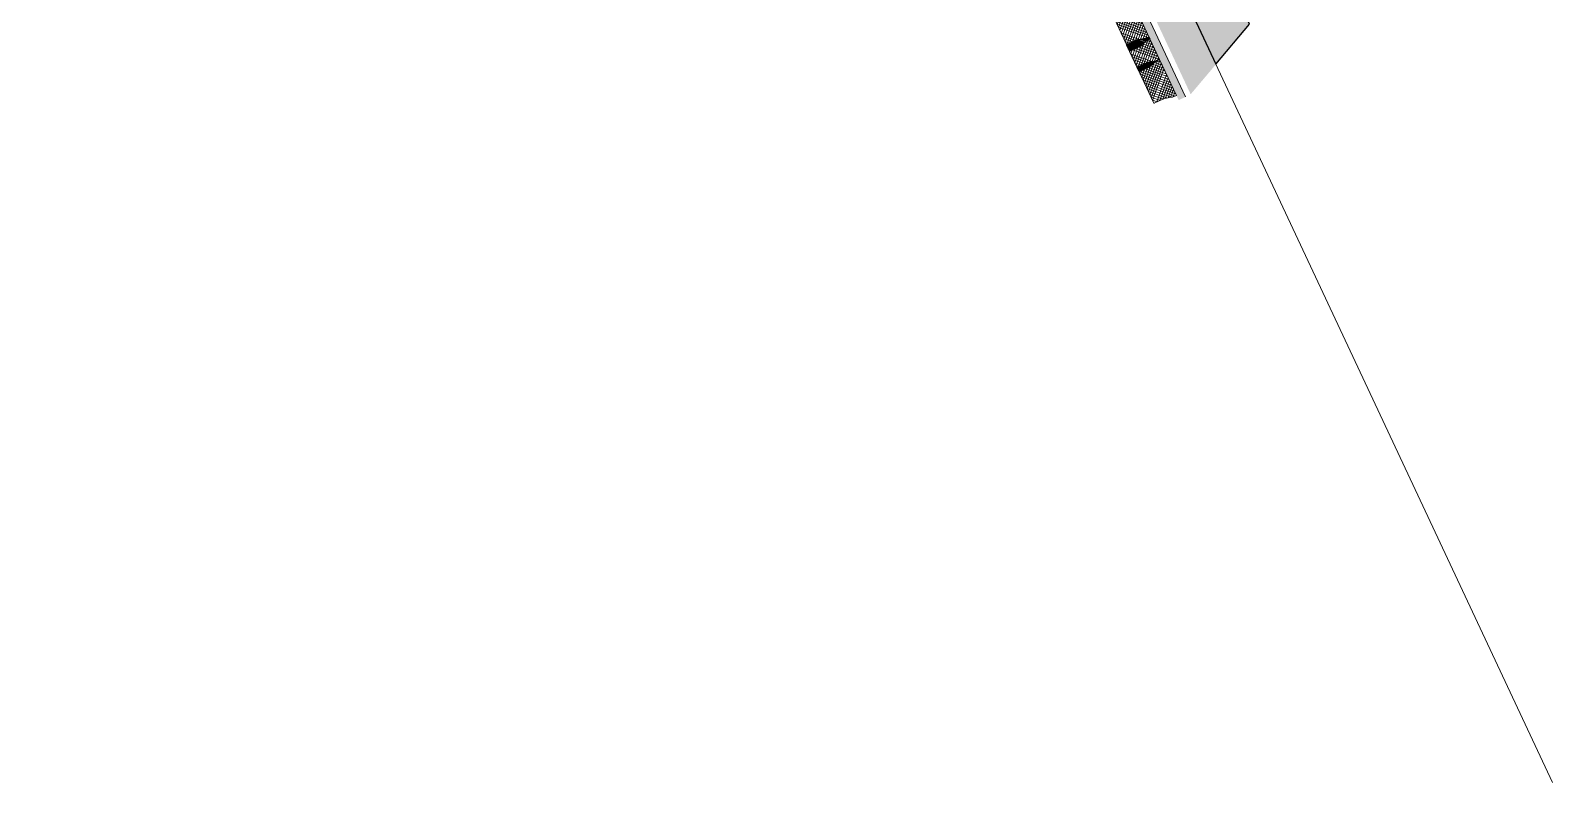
# Model space of a CAD drawing. Header units: metres. Extents: x 678805 to 1359287, y 2747329 to 5497370.
# Drawn here: x 679536.39 to 679542.8, y 2747424.36 to 2747427.52 of the extents above; entities that cross this region are included whole.
import ezdxf

# ---------------------------------------------------------------- set-up
doc = ezdxf.new("R2010")
doc.units = ezdxf.units.M
doc.layers.add('02-L-Waterfeatures 01', color=7, linetype='Continuous', true_color=0x4da6ff)
doc.layers.add('XREF_MON_WATERFEATURE$0$EIT_3 TR sorra', color=7, linetype='Continuous', true_color=0xd8ceb0)
doc.layers.add('XREF_MON_WATERFEATURE$0$-aux', color=50, linetype='Continuous', plot=False)
doc.layers.add('XREF_MON_WATERFEATURE$0$00_Aux', color=6, linetype='Continuous', plot=False)
doc.layers.add('XREF_MON_WATERFEATURE$0$02-L-projecció', color=7, linetype='Continuous', lineweight=5, true_color=0x636363)
doc.layers.add('XREF_MON_WATERFEATURE$0$3-TR tot_u', color=7, linetype='Continuous', lineweight=5, true_color=0x787878)
for name, color, linetype, lineweight in [('XREF_MON_WATERFEATURE$0$02-L-seccionat', 6, 'Continuous', 5), ('XREF_MON_WATERFEATURE$0$3-TR Formigó', 252, 'Continuous', 0), ('XREF_MON_WATERFEATURE$0$3-TR Tot-u', 37, 'Continuous', 0)]:
    doc.layers.add(name, color=color, linetype=linetype, lineweight=lineweight)

# ---------------------------------------------------------------- blocks, each defined once
blk = doc.blocks.new('XREF_MON_WATERFEATURE$0$General Section WaterFalls')
at = {"layer": 'XREF_MON_WATERFEATURE$0$3-TR Formigó'}
h = blk.add_hatch(dxfattribs=at)
h.set_pattern_fill('ANSI37', color=256, scale=0.003, angle=-18.27604, style=0)
h.set_pattern_definition([(45, (-25.860896, 1.101561), (-0.0067351921, 0.0067351921), []), (135, (-25.860896, 1.101561), (-0.0067351921, -0.0067351921), [])])
edge = h.paths.add_edge_path()
edge.add_line((17.8706, -30.0636), (17.8707, -30.0554))
edge.add_arc((17.8222, -30.0551), 0.0484, -0.44675, 15.55227)
edge.add_line((17.8689, -30.0421), (17.8631, -30.0213))
edge.add_arc((17.9182, -30.006), 0.0571, 179.55325, 195.55227, ccw=False)
edge.add_line((17.861, -30.0055), (17.8613, -29.9644))
edge.add_line((17.8613, -29.9644), (17.8605, -29.9644))
edge.add_line((17.8605, -29.9644), (17.8605, -29.9635))
edge.add_line((17.8605, -29.9635), (17.7147, -29.9624))
edge.add_line((17.7147, -29.9624), (17.7147, -29.9633))
edge.add_line((17.7147, -29.9633), (17.7139, -29.9633))
edge.add_line((17.7139, -29.9633), (17.7136, -30.0044))
edge.add_arc((17.6565, -30.0039), 0.0571, -16.44577, -0.44675, ccw=False)
edge.add_line((17.7113, -30.0201), (17.7051, -30.0408))
edge.add_arc((17.7516, -30.0545), 0.0484, 163.55423, 179.55325)
edge.add_line((17.7032, -30.0541), (17.7031, -30.0623))
edge.add_line((17.7031, -30.0623), (17.8706, -30.0636))
h = blk.add_hatch(dxfattribs=at)
h.set_pattern_fill('ANSI37', color=256, scale=0.003, angle=-18.27604, style=0)
h.set_pattern_definition([(45, (-25.860896, 1.101561), (-0.0067351921, 0.0067351921), []), (135, (-25.860896, 1.101561), (-0.0067351921, -0.0067351921), [])])
edge = h.paths.add_edge_path()
edge.add_line((17.9656, -30.0644), (17.9656, -30.0562))
edge.add_arc((17.9172, -30.0558), 0.0484, -0.44675, 15.55227)
edge.add_line((17.9638, -30.0428), (17.9581, -30.022))
edge.add_arc((18.0131, -30.0067), 0.0571, 179.55325, 195.55227, ccw=False)
edge.add_line((17.956, -30.0063), (17.9563, -29.9651))
edge.add_line((17.9563, -29.9651), (17.9555, -29.9651))
edge.add_line((17.9555, -29.9651), (17.9555, -29.9643))
edge.add_line((17.9555, -29.9643), (17.8822, -29.9637))
edge.add_line((17.8822, -29.9637), (17.8822, -29.9646))
edge.add_line((17.8822, -29.9646), (17.8814, -29.9646))
edge.add_line((17.8814, -29.9646), (17.8811, -30.0057))
edge.add_arc((17.8239, -30.0052), 0.0571, -16.44576, -0.44675, ccw=False)
edge.add_line((17.8787, -30.0214), (17.8726, -30.0421))
edge.add_arc((17.9191, -30.0558), 0.0484, 163.55423, 179.55325)
edge.add_line((17.8707, -30.0554), (17.8706, -30.0636))
edge.add_line((17.8706, -30.0636), (17.9656, -30.0644))
h = blk.add_hatch(dxfattribs=at)
h.set_pattern_fill('ANSI37', color=256, scale=0.003, angle=-18.27604, style=0)
h.set_pattern_definition([(45, (-25.58845, 1.099429), (-0.0067351921, 0.0067351921), []), (135, (-25.58845, 1.099429), (-0.0067351921, -0.0067351921), [])])
edge = h.paths.add_edge_path()
edge.add_line((18.143, -30.0658), (18.1431, -30.0576))
edge.add_arc((18.0947, -30.0572), 0.0484, -0.44675, 15.55227)
edge.add_line((18.1413, -30.0442), (18.1355, -30.0234))
edge.add_arc((18.1906, -30.0081), 0.0571, 179.55325, 195.55227, ccw=False)
edge.add_line((18.1335, -30.0077), (18.1338, -29.9665))
edge.add_line((18.1338, -29.9665), (18.133, -29.9665))
edge.add_line((18.133, -29.9665), (18.133, -29.9657))
edge.add_line((18.133, -29.9657), (17.9872, -29.9645))
edge.add_line((17.9872, -29.9645), (17.9872, -29.9654))
edge.add_line((17.9872, -29.9654), (17.9864, -29.9654))
edge.add_line((17.9864, -29.9654), (17.986, -30.0065))
edge.add_arc((17.9289, -30.0061), 0.0571, -16.44577, -0.44675, ccw=False)
edge.add_line((17.9837, -30.0222), (17.9776, -30.0429))
edge.add_arc((18.024, -30.0566), 0.0484, 163.55423, 179.55325)
edge.add_line((17.9756, -30.0563), (17.9756, -30.0645))
edge.add_line((17.9756, -30.0645), (18.143, -30.0658))
at = {"layer": 'XREF_MON_WATERFEATURE$0$3-TR Tot-u'}
h = blk.add_hatch(dxfattribs=at)
h.set_pattern_fill('EARTH', color=256, scale=0.005, angle=-84.07415)
h.set_pattern_definition([(275.92585, (27.87455, -31.628616), (0.03485825, -0.02830243), [0.03175, -0.03175]), (275.92585, (27.886392, -31.627387), (0.03485825, -0.02830243), [0.03175, -0.03175]), (275.92585, (27.898235, -31.626157), (0.03485825, -0.02830243), [0.03175, -0.03175]), (5.92585, (27.902592, -31.629695), (0.02830243, 0.03485825), [0.03175, -0.03175]), (5.92585, (27.90382, -31.641538), (0.02830243, 0.03485825), [0.03175, -0.03175]), (5.92585, (27.90505, -31.65338), (0.02830243, 0.03485825), [0.03175, -0.03175])])
h.paths.add_polyline_path([(17.8413, -30.4697), (28.7218, -30.5533), (28.8054, -30.8486), (29.5761, -30.8486), (29.5761, -30.5599), (28.9515, -30.5551), (28.8967, -30.3547), (17.7496, -30.269)])
at = {"layer": 'XREF_MON_WATERFEATURE$0$3-TR tot_u'}
h = blk.add_hatch(dxfattribs=at)
h.set_pattern_fill('AR-CONC', color=256, scale=0.00025, angle=90.27678)
h.set_pattern_definition([(158.55282, (-16.42134, 0.900085), (-0.01071414, 0.044447035), [0.0047625, -0.0523875]), (103.55282, (-16.42134, 0.900085), (-0.04247851, -0.023550522), [0.00381, -0.041910146]), (209.00427, (-16.42223, 0.90379), (-0.05319265, 0.020896514), [0.004047502, -0.04452256]), (154.73702, (-16.43338, 0.896044), (-0.01159855, 0.06759206), [0.00714375, -0.07858125]), (205.18838, (-16.434345, 0.901676), (-0.07752613, 0.036585164), [0.00607126, -0.0667839]), (99.73697, (-16.43338, 0.896044), (-0.07752613, 0.036585164), [0.00571499, -0.06286493]), (129.55282, (-16.43239, 0.903074), (0.012177515, 0.04406843), [0.0047625, -0.0523875]), (74.55282, (-16.43239, 0.903074), (-0.048569986, -3.622e-06), [0.00381, -0.04191]), (180.00427, (-16.431374, 0.906746), (-0.03639247, 0.044064808), [0.004047502, -0.044522484]), (146.052823, (-16.421339, 0.900085), (-0.0202858755, -0.005993883), [0, -0.041402, 0, -0.042545, 0, -0.04206875]), (116.052823, (-16.421339, 0.900085), (-0.029058716, 0.007867939), [0, -0.024257, 0, -0.0404495, 0, -0.01603375]), (76.052823, (-16.416833, 0.88666), (-0.0094277577, 0.0325917035), [0, -0.015875, 0, -0.04953, 0, -0.0657225]), (66.052823, (-16.414813, 0.88064), (-0.017809166, 0.03308521), [0, -0.0206375, 0, -0.032893, 0, -0.0466725])])
h.paths.add_polyline_path([(28.8967, -30.3547), (29.0743, -30.206), (17.6818, -30.1185), (17.7496, -30.269)])
at = {"layer": 'XREF_MON_WATERFEATURE$0$EIT_3 TR sorra'}
h = blk.add_hatch(dxfattribs=at)
h.set_pattern_fill('ANSI36', color=256, scale=0.001075, angle=-1.0142, style=0, double=1)
h.set_pattern_definition([(43.9857993, (-12.110707, -100.048851), (0.00192727513, 0.00660389192), [0.0085328125, -0.0017065625, 0, -0.0017065625])])
edge = h.paths.add_edge_path()
edge.add_line((17.8706, -30.0636), (17.8707, -30.0554))
edge.add_arc((17.8222, -30.0551), 0.0484, -0.44675, 15.55227)
edge.add_line((17.8689, -30.0421), (17.8631, -30.0213))
edge.add_arc((17.9182, -30.006), 0.0571, 179.55325, 195.55227, ccw=False)
edge.add_line((17.861, -30.0055), (17.8613, -29.9644))
edge.add_line((17.8613, -29.9644), (17.8814, -29.9646))
edge.add_line((17.8814, -29.9646), (17.8811, -30.0057))
edge.add_arc((17.8239, -30.0052), 0.0571, -16.44577, -0.44675, ccw=False)
edge.add_line((17.8787, -30.0214), (17.8726, -30.0421))
edge.add_arc((17.9191, -30.0558), 0.0484, 163.55423, 179.55325)
edge.add_line((17.8707, -30.0554), (17.8706, -30.0636))
h = blk.add_hatch(dxfattribs=at)
h.set_pattern_fill('ANSI36', color=256, scale=0.001075, angle=-1.0142, style=0, double=1)
h.set_pattern_definition([(43.9857993, (-11.7433007, -100.0517194), (0.00192727513, 0.00660389192), [0.0085328125, -0.0017065625, 0, -0.0017065625])])
edge = h.paths.add_edge_path()
edge.add_line((17.9756, -30.0645), (17.9656, -30.0644))
edge.add_line((17.9656, -30.0644), (17.9656, -30.0562))
edge.add_arc((17.9172, -30.0558), 0.0484, -0.44675, 15.55227)
edge.add_line((17.9638, -30.0428), (17.9581, -30.022))
edge.add_arc((18.0131, -30.0067), 0.0571, 179.55325, 195.55227, ccw=False)
edge.add_line((17.956, -30.0063), (17.9563, -29.9651))
edge.add_line((17.9563, -29.9651), (17.9864, -29.9654))
edge.add_line((17.9864, -29.9654), (17.986, -30.0065))
edge.add_arc((17.9289, -30.0061), 0.0571, -16.44576, -0.44674, ccw=False)
edge.add_line((17.9837, -30.0222), (17.9776, -30.0429))
edge.add_arc((18.024, -30.0566), 0.0484, 163.55423, 179.55325)
edge.add_line((17.9756, -30.0563), (17.9756, -30.0645))
edge.add_line((17.9756, -30.0645), (17.9656, -30.0644))
h = blk.add_hatch(dxfattribs=at)
h.set_pattern_fill('ANSI36', color=256, scale=0.001075, angle=-1.0142, style=0, double=1)
h.set_pattern_definition([(62.2618419, (51.656189, 217.9220343), (-0.000240893414, 0.00687515442), [0.0085328125, -0.0017065625, 0, -0.0017065625])])
h.paths.add_polyline_path([(17.6812, -30.0935), (29.0743, -30.181), (29.0745, -30.151), (17.6812, -30.0623)])
at = {"layer": 'XREF_MON_WATERFEATURE$0$-aux'}
for points in [[(17.8706, -30.0636), (17.8706, -30.0636), (17.8707, -30.0554, 0.069923), (17.8689, -30.0421), (17.8631, -30.0213, -0.069923), (17.861, -30.0055), (17.8613, -29.9644), (17.8814, -29.9646), (17.8811, -30.0057, -0.069923), (17.8787, -30.0214), (17.8726, -30.0421, 0.069923), (17.8707, -30.0554), (17.8706, -30.0636), (17.8706, -30.0636)], [(17.9756, -30.0645), (17.9656, -30.0644), (17.9656, -30.0562, 0.069923), (17.9638, -30.0428), (17.9581, -30.022, -0.069923), (17.956, -30.0063), (17.9563, -29.9651), (17.9864, -29.9654), (17.986, -30.0065, -0.069923), (17.9837, -30.0222), (17.9776, -30.0429, 0.069923), (17.9756, -30.0563), (17.9756, -30.0645), (17.9656, -30.0644)]]:
    blk.add_lwpolyline(points, format="xyb", dxfattribs=at)
at = {"layer": 'XREF_MON_WATERFEATURE$0$00_Aux'}
blk.add_lwpolyline([(17.8413, -30.4697), (28.7218, -30.5533), (28.8054, -30.8486), (29.5761, -30.8486), (29.5761, -30.5599), (28.9515, -30.5551), (28.8967, -30.3547), (17.7496, -30.269)], close=True, dxfattribs=at)
at = {"layer": 'XREF_MON_WATERFEATURE$0$02-L-projecció'}
for points in [[(17.6812, -30.0935), (29.0743, -30.181)], [(14.4107, -30.2434), (28.8967, -30.3547)]]:
    blk.add_lwpolyline(points, dxfattribs=at)
at = {"layer": 'XREF_MON_WATERFEATURE$0$02-L-seccionat'}
for points in [[(17.8706, -30.0636), (17.8707, -30.0554, 0.069923), (17.8689, -30.0421), (17.8631, -30.0213, -0.069923), (17.861, -30.0055), (17.8613, -29.9644), (17.8605, -29.9644), (17.8605, -29.9635), (17.7147, -29.9624), (17.7147, -29.9633), (17.7139, -29.9633), (17.7136, -30.0044, -0.069923), (17.7113, -30.0201), (17.7051, -30.0408, 0.069923), (17.7032, -30.0541), (17.7031, -30.0623)], [(17.9656, -30.0644), (17.9656, -30.0562, 0.069923), (17.9638, -30.0428), (17.9581, -30.022, -0.069923), (17.956, -30.0063), (17.9563, -29.9651), (17.9555, -29.9651), (17.9555, -29.9643), (17.8822, -29.9637), (17.8822, -29.9646), (17.8814, -29.9646), (17.8811, -30.0057, -0.069923), (17.8787, -30.0214), (17.8726, -30.0421, 0.069923), (17.8707, -30.0554), (17.8706, -30.0636)], [(18.143, -30.0658), (18.1431, -30.0576, 0.069923), (18.1413, -30.0442), (18.1355, -30.0234, -0.069923), (18.1335, -30.0077), (18.1338, -29.9665), (18.133, -29.9665), (18.133, -29.9657), (17.9872, -29.9645), (17.9872, -29.9654), (17.9864, -29.9654), (17.986, -30.0065, -0.069923), (17.9837, -30.0222), (17.9776, -30.0429, 0.069923), (17.9756, -30.0563), (17.9756, -30.0645)]]:
    blk.add_lwpolyline(points, format="xyb", close=True, dxfattribs=at)
blk = doc.blocks.new('XREF_MON_WATERFEATURE')
at = {"rotation": 115.5575828871378}
blk.add_blockref('XREF_MON_WATERFEATURE$0$General Section WaterFalls', (679521.7318, 2747398.3107), dxfattribs=at)

msp = doc.modelspace()

# ---------------------------------------------------------------- block references
at = {"layer": '02-L-Waterfeatures 01', "color": 18, "true_color": 0x000000}
msp.add_blockref('XREF_MON_WATERFEATURE', (0, 0), dxfattribs=at)

doc.saveas('drawing.dxf')
